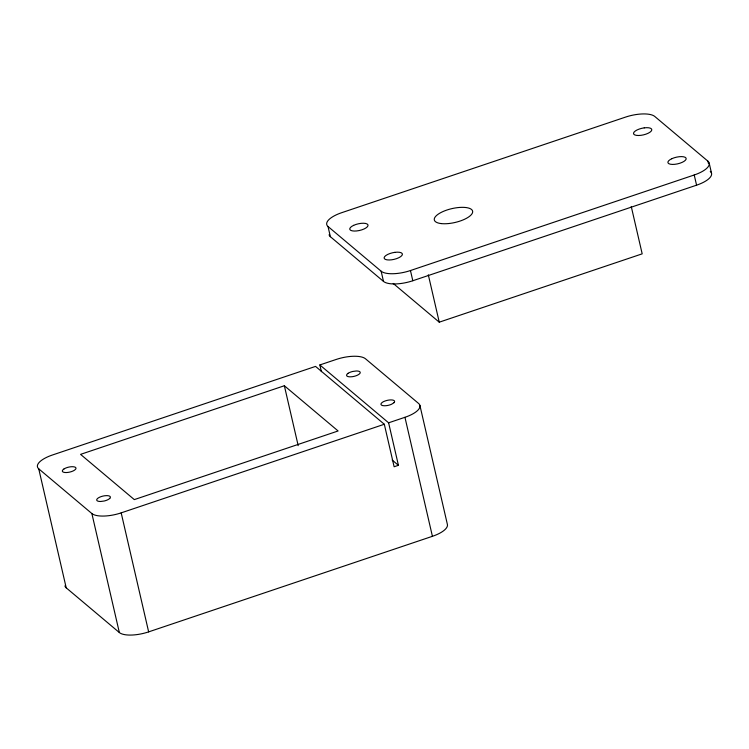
<?xml version="1.0" encoding="UTF-8"?>
<svg xmlns="http://www.w3.org/2000/svg" width="749" height="749" viewBox="0 0 749 749"><rect width="100%" height="100%" fill="white"/><g stroke="black" fill="none" stroke-linecap="round" stroke-linejoin="round"><path stroke-width="1.12" d="M328.015 226.498L381.138 271.204A23.397 8.464 -13 0 0 410.452 270.539L694.22 174.985A23.397 8.464 -13 0 0 707.908 161.166L654.776 116.46A23.397 8.464 -13 0 0 625.471 117.125L341.703 212.688A23.397 8.464 -13 0 0 328.015 226.498L330.375 236.703L383.497 281.409A23.397 8.464 -13 0 0 412.811 280.744L696.579 185.181A23.397 8.464 -13 0 0 710.258 171.371M393.206 283.431L439.251 322.182L642.183 253.845L631.248 206.481M319.851 364.95L336.189 359.454A23.397 8.464 -13 0 1 365.503 358.79L418.625 403.496A23.397 8.464 -13 0 1 404.947 417.305L388.609 422.811L319.851 364.95L321.405 371.663M284.358 385.744L80.564 454.371L134.314 499.611L338.108 430.975L284.358 385.744L298.196 445.655M384.312 424.262L315.554 366.401L52.421 455.008A23.397 8.464 -13 0 0 38.742 468.827L91.865 513.533A23.397 8.464 -13 0 0 121.179 512.868L384.312 424.262L394.124 466.758L398.421 465.316L388.609 422.811M64.929 585.887A23.397 8.464 -13 0 0 66.212 587.834L119.344 632.54A23.397 8.464 -13 0 0 148.648 631.875L432.416 536.312A23.397 8.464 -13 0 0 447.396 524.45L419.917 405.443M392.167 460.055L398.421 465.316M709.191 163.113L711.55 173.319M707.908 161.166L708.432 163.432M694.22 174.985L696.579 185.181M428.316 274.817L439.251 322.182M410.452 270.539L412.811 280.744M381.138 271.204L383.497 281.409M404.947 417.305L432.416 536.312M121.179 512.868L148.648 631.875M91.865 513.533L119.344 632.54M38.742 468.827L66.212 587.834M330.375 236.703A23.397 8.464 -13 0 1 329.083 234.746M63.927 468.996L62.963 469.763A7.022 2.537 -13 0 0 64.77 472.488A7.022 2.537 -13 0 0 73.112 470.962L74.441 470.241A7.022 2.537 -13 0 0 72.082 466.693L70.378 466.824A7.022 2.537 -13 0 0 65.247 468.275L63.927 468.996M109.775 498.413L108.811 499.171A7.022 2.537 -13 0 1 104.158 501.015L100.656 501.484A7.022 2.537 -13 0 1 96.799 499.443A7.022 2.537 -13 0 1 102.959 496.081L104.757 495.754A7.022 2.537 -13 0 1 109.775 498.413M348.126 373.292L347.162 374.06A7.022 2.537 -13 0 0 352.189 376.71L353.977 376.382A7.022 2.537 -13 0 0 360.138 373.021A7.022 2.537 -13 0 0 356.281 370.989L352.788 371.448A7.022 2.537 -13 0 0 348.126 373.292M393.974 402.7L391.69 404.188A7.022 2.537 -13 0 1 386.559 405.64L384.855 405.771A7.022 2.537 -13 0 1 382.505 402.222L383.825 401.501A7.022 2.537 -13 0 1 392.167 399.975A7.022 2.537 -13 0 1 393.974 402.7M353.64 225.355L351.88 226.32A9.353 3.38 -13 0 0 352.142 230.832A9.353 3.38 -13 0 0 364.136 228.941L365.896 227.977A9.353 3.38 -13 0 0 365.634 223.464A9.353 3.38 -13 0 0 353.64 225.355M671.787 158.722L670.027 159.687A9.353 3.38 -13 0 0 670.28 164.2A9.353 3.38 -13 0 0 682.273 162.308L684.043 161.344A9.353 3.38 -13 0 0 683.781 156.831A9.353 3.38 -13 0 0 671.787 158.722M644.252 127.864L641.865 128.294A9.353 3.38 -13 0 0 633.514 133.256A9.353 3.38 -13 0 0 641.06 135.316L643.447 134.876A9.353 3.38 -13 0 0 651.799 129.914A9.353 3.38 -13 0 0 644.252 127.864M394.854 252.347L392.467 252.787A9.353 3.38 -13 0 0 384.125 257.75A9.353 3.38 -13 0 0 391.671 259.8L394.058 259.369A9.353 3.38 -13 0 0 402.4 254.407A9.353 3.38 -13 0 0 394.854 252.347M441.114 223.577A19.652 7.106 -13 0 0 472.385 213.044A19.652 7.106 -13 0 0 446.9 210.029A19.652 7.106 -13 0 0 441.114 223.577"/></g></svg>
